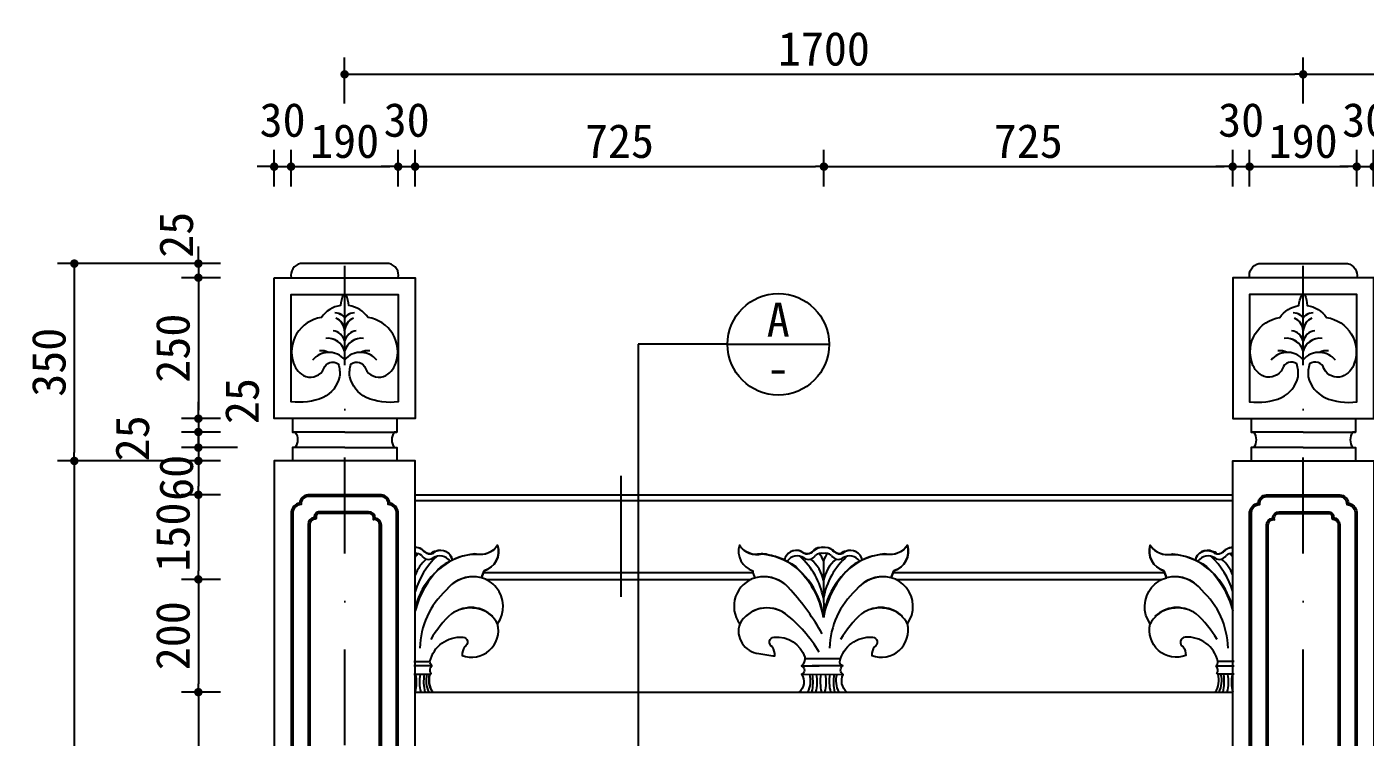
# Model space of a CAD drawing. Extents: x 100 to 5330, y 4380 to 7171.
# Drawn here: x 100 to 2473, y 5896 to 7156 of the extents above; entities that cross this region are included whole.
import ezdxf
from ezdxf.enums import TextEntityAlignment as Align

# ---------------------------------------------------------------- set-up
doc = ezdxf.new("R2010")
doc.units = 0
doc.header["$LTSCALE"] = 0.85
doc.header["$MEASUREMENT"] = 0
doc.header["$PDMODE"] = 3
doc.header["$PDSIZE"] = 15
doc.linetypes.add('DASHDOT', pattern=[1, 0.5, -0.25, 0, -0.25])
doc.layers.get('0').update_dxf_attribs({"color": 3, "linetype": 'CONTINUOUS'})
doc.layers.get('DEFPOINTS').update_dxf_attribs({"linetype": 'CONTINUOUS'})
for name, color, linetype in [('3', 3, 'CONTINUOUS'), ('4', 4, 'CONTINUOUS'), ('7', 7, 'CONTINUOUS'), ('DIM', 3, 'CONTINUOUS')]:
    doc.layers.add(name, color=color, linetype=linetype)
doc.styles.add('HZ', font='')
doc.styles.get("Standard").update_dxf_attribs({"font": 'ISOCP'})
doc.styles.get('HZ').set_extended_font_data('仿宋_GB2312')
doc.dimstyles.new('ISO-25_WS', dxfattribs={"dimscale": 10, "dimtxt": 2.5, "dimasz": 2.5, "dimexe": 1.25, "dimexo": 0.625, "dimtad": 1, "dimdec": 4, "dimtxsty": 'STANDARD', "dimcen": 2.5, "dimazin": 3, "dimtfac": 1, "dimtdec": 4, "dimtmove": 0, "dimatfit": 3, "dimtolj": 1, "dimtzin": 0})

# ---------------------------------------------------------------- blocks, each defined once
blk = doc.blocks.new('_DOT')
at = {"color": 0, "linetype": 'BYBLOCK'}
blk.add_line((-0.5, 0), (-1, 0), dxfattribs=at)
at = {"color": 0, "linetype": 'BYBLOCK', "const_width": 0.5}
blk.add_lwpolyline([(-0.25, 0, 1), (0.25, 0, 1)], format="xyb", close=True, dxfattribs=at)
blk = doc.blocks.new('*D53')
at = {"color": 0, "linetype": 'BYBLOCK'}
for p, q in [((26221.9, -22414.4), (26152.4, -22414.4)), ((26182.4, -22429.4), (26182.4, -23079.4)), ((26221.9, -23094.4), (26152.4, -23094.4))]:
    blk.add_line(p, q, dxfattribs=at)
at = {"layer": 'DEFPOINTS', "color": 0, "linetype": 'BYBLOCK'}
for p in [(26251.9, -22414.4), (26182.4, -23094.4), (26251.9, -23094.4)]:
    blk.add_point(p, dxfattribs=at)
at = {"color": 0, "linetype": 'BYBLOCK', "xscale": 15, "yscale": 15, "zscale": 15}
for p, rotation in [((26182.4, -22414.4), 90), ((26182.4, -23094.4), 270)]:
    blk.add_blockref('_DOT', p, dxfattribs=dict(at, rotation=rotation))
at = {"color": 0, "linetype": 'BYBLOCK', "insert": (26137.4, -22754.4), "char_height": 60, "attachment_point": 5, "rotation": 90, "style": 'HZ'}
blk.add_mtext('\\A1;680', dxfattribs=at)
blk = doc.blocks.new('*D54')
at = {"color": 0, "linetype": 'BYBLOCK'}
for p, q in [((26221.9, -22004.4), (25932.4, -22004.4)), ((25962.4, -22019.4), (25962.4, -23279.4)), ((26221.9, -23294.4), (25932.4, -23294.4))]:
    blk.add_line(p, q, dxfattribs=at)
at = {"layer": 'DEFPOINTS', "color": 0, "linetype": 'BYBLOCK'}
for p in [(26251.9, -22004.4), (25962.4, -23294.4), (26251.9, -23294.4)]:
    blk.add_point(p, dxfattribs=at)
at = {"color": 0, "linetype": 'BYBLOCK', "xscale": 15, "yscale": 15, "zscale": 15}
for p, rotation in [((25962.4, -22004.4), 90), ((25962.4, -23294.4), 270)]:
    blk.add_blockref('_DOT', p, dxfattribs=dict(at, rotation=rotation))
at = {"color": 0, "linetype": 'BYBLOCK', "insert": (25917.4, -22649.4), "char_height": 60, "attachment_point": 5, "rotation": 90, "style": 'HZ'}
blk.add_mtext('\\A1;1290', dxfattribs=at)
blk = doc.blocks.new('*D56')
at = {"color": 0, "linetype": 'BYBLOCK'}
for p, q in [((30186.6, -21385.8), (30186.6, -21288.8)), ((28156.8, -21318.8), (30171.6, -21318.8))]:
    blk.add_line(p, q, dxfattribs=at)
at = {"layer": 'DEFPOINTS', "color": 0, "linetype": 'BYBLOCK'}
for p in [(30186.6, -21318.8), (28141.8, -21400.6), (30186.6, -21415.8)]:
    blk.add_point(p, dxfattribs=at)
at = {"color": 0, "linetype": 'BYBLOCK', "xscale": 15, "yscale": 15, "zscale": 15, "rotation": 180}
blk.add_blockref('_DOT', (28141.8, -21318.8), dxfattribs=at)
at = {"color": 0, "linetype": 'BYBLOCK', "xscale": 15, "yscale": 15, "zscale": 15}
blk.add_blockref('_DOT', (30186.6, -21318.8), dxfattribs=at)
at = {"color": 0, "linetype": 'BYBLOCK', "insert": (29164.2, -21273.8), "char_height": 60, "attachment_point": 5, "style": 'HZ'}
blk.add_mtext('\\A1;2045', dxfattribs=at)
blk = doc.blocks.new('*D6')
at = {"color": 0, "linetype": 'BYBLOCK'}
for p, q in [((28236.8, -21517.6), (28236.8, -21452.5)), ((28266.8, -21517.6), (28266.8, -21452.5)), ((28221.8, -21482.5), (28206.8, -21482.5)), ((28236.8, -21482.5), (28266.8, -21482.5)), ((28236.8, -21482.5), (28266.8, -21482.5)), ((28281.8, -21482.5), (28296.8, -21482.5))]:
    blk.add_line(p, q, dxfattribs=at)
at = {"layer": 'DEFPOINTS', "color": 0, "linetype": 'BYBLOCK'}
for p in [(28266.8, -21482.5), (28236.8, -21547.6), (28266.8, -21547.6)]:
    blk.add_point(p, dxfattribs=at)
at = {"color": 0, "linetype": 'BYBLOCK', "xscale": 15, "yscale": 15, "zscale": 15}
blk.add_blockref('_DOT', (28236.8, -21482.5), dxfattribs=at)
at = {"color": 0, "linetype": 'BYBLOCK', "xscale": 15, "yscale": 15, "zscale": 15, "rotation": 180}
blk.add_blockref('_DOT', (28266.8, -21482.5), dxfattribs=at)
at = {"color": 0, "linetype": 'BYBLOCK', "insert": (28251.8, -21400), "char_height": 60, "attachment_point": 5, "style": 'HZ'}
blk.add_mtext('\\A1;30', dxfattribs=at)
blk = doc.blocks.new('*D8')
at = {"color": 0, "linetype": 'BYBLOCK'}
for p, q in [((28046.8, -21517.6), (28046.8, -21452.5)), ((28236.8, -21517.6), (28236.8, -21452.5)), ((28061.8, -21482.5), (28221.8, -21482.5))]:
    blk.add_line(p, q, dxfattribs=at)
at = {"layer": 'DEFPOINTS', "color": 0, "linetype": 'BYBLOCK'}
for p in [(28236.8, -21482.5), (28046.8, -21547.6), (28236.8, -21547.6)]:
    blk.add_point(p, dxfattribs=at)
at = {"color": 0, "linetype": 'BYBLOCK', "xscale": 15, "yscale": 15, "zscale": 15, "rotation": 180}
blk.add_blockref('_DOT', (28046.8, -21482.5), dxfattribs=at)
at = {"color": 0, "linetype": 'BYBLOCK', "xscale": 15, "yscale": 15, "zscale": 15}
blk.add_blockref('_DOT', (28236.8, -21482.5), dxfattribs=at)
at = {"color": 0, "linetype": 'BYBLOCK', "insert": (28141.8, -21437.5), "char_height": 60, "attachment_point": 5, "style": 'HZ'}
blk.add_mtext('\\A1;190', dxfattribs=at)
blk = doc.blocks.new('*D55')
at = {"color": 0, "linetype": 'BYBLOCK'}
for p, q in [((26441.8, -21370.6), (26441.8, -21288.8)), ((28141.8, -21370.6), (28141.8, -21288.8)), ((26456.8, -21318.8), (28126.8, -21318.8))]:
    blk.add_line(p, q, dxfattribs=at)
at = {"layer": 'DEFPOINTS', "color": 0, "linetype": 'BYBLOCK'}
for p in [(28141.8, -21318.8), (26441.8, -21400.6), (28141.8, -21400.6)]:
    blk.add_point(p, dxfattribs=at)
at = {"color": 0, "linetype": 'BYBLOCK', "xscale": 15, "yscale": 15, "zscale": 15, "rotation": 180}
blk.add_blockref('_DOT', (26441.8, -21318.8), dxfattribs=at)
at = {"color": 0, "linetype": 'BYBLOCK', "xscale": 15, "yscale": 15, "zscale": 15}
blk.add_blockref('_DOT', (28141.8, -21318.8), dxfattribs=at)
at = {"color": 0, "linetype": 'BYBLOCK', "insert": (27291.8, -21273.8), "char_height": 60, "attachment_point": 5, "style": 'HZ'}
blk.add_mtext('\\A1;1700', dxfattribs=at)
blk = doc.blocks.new('*D13')
at = {"color": 0, "linetype": 'BYBLOCK'}
for p, q in [((26566.8, -21517.6), (26566.8, -21452.5)), ((27291.8, -21517.6), (27291.8, -21452.5)), ((26581.8, -21482.5), (27276.8, -21482.5))]:
    blk.add_line(p, q, dxfattribs=at)
at = {"layer": 'DEFPOINTS', "color": 0, "linetype": 'BYBLOCK'}
for p in [(27291.8, -21482.5), (26566.8, -21547.6), (27291.8, -21547.6)]:
    blk.add_point(p, dxfattribs=at)
at = {"color": 0, "linetype": 'BYBLOCK', "xscale": 15, "yscale": 15, "zscale": 15, "rotation": 180}
blk.add_blockref('_DOT', (26566.8, -21482.5), dxfattribs=at)
at = {"color": 0, "linetype": 'BYBLOCK', "xscale": 15, "yscale": 15, "zscale": 15}
blk.add_blockref('_DOT', (27291.8, -21482.5), dxfattribs=at)
at = {"color": 0, "linetype": 'BYBLOCK', "insert": (26929.3, -21437.5), "char_height": 60, "attachment_point": 5, "style": 'HZ'}
blk.add_mtext('\\A1;725', dxfattribs=at)
blk = doc.blocks.new('*D20')
at = {"color": 0, "linetype": 'BYBLOCK'}
for p, q in [((26221.9, -21679.4), (26152.4, -21679.4)), ((26182.4, -21694.4), (26182.4, -21914.4)), ((26221.9, -21929.4), (26152.4, -21929.4))]:
    blk.add_line(p, q, dxfattribs=at)
at = {"layer": 'DEFPOINTS', "color": 0, "linetype": 'BYBLOCK'}
for p in [(26251.9, -21679.4), (26182.4, -21929.4), (26251.9, -21929.4)]:
    blk.add_point(p, dxfattribs=at)
at = {"color": 0, "linetype": 'BYBLOCK', "xscale": 15, "yscale": 15, "zscale": 15}
for p, rotation in [((26182.4, -21679.4), 90), ((26182.4, -21929.4), 270)]:
    blk.add_blockref('_DOT', p, dxfattribs=dict(at, rotation=rotation))
at = {"color": 0, "linetype": 'BYBLOCK', "insert": (26137.4, -21804.4), "char_height": 60, "attachment_point": 5, "rotation": 90, "style": 'HZ'}
blk.add_mtext('\\A1;250', dxfattribs=at)
blk = doc.blocks.new('*D21')
at = {"color": 0, "linetype": 'BYBLOCK'}
for p, q in [((26187.1, -21654.4), (25932.4, -21654.4)), ((25962.4, -21669.4), (25962.4, -21989.4)), ((26221.9, -22004.4), (25932.4, -22004.4))]:
    blk.add_line(p, q, dxfattribs=at)
at = {"layer": 'DEFPOINTS', "color": 0, "linetype": 'BYBLOCK'}
for p in [(26217.1, -21654.4), (25962.4, -22004.4), (26251.9, -22004.4)]:
    blk.add_point(p, dxfattribs=at)
at = {"color": 0, "linetype": 'BYBLOCK', "xscale": 15, "yscale": 15, "zscale": 15}
for p, rotation in [((25962.4, -21654.4), 90), ((25962.4, -22004.4), 270)]:
    blk.add_blockref('_DOT', p, dxfattribs=dict(at, rotation=rotation))
at = {"color": 0, "linetype": 'BYBLOCK', "insert": (25917.4, -21829.4), "char_height": 60, "attachment_point": 5, "rotation": 90, "style": 'HZ'}
blk.add_mtext('\\A1;350', dxfattribs=at)
blk = doc.blocks.new('*D18')
at = {"color": 0, "linetype": 'BYBLOCK'}
for p, q in [((26221.9, -22214.4), (26152.4, -22214.4)), ((26182.4, -22229.4), (26182.4, -22399.4)), ((26221.9, -22414.4), (26152.4, -22414.4))]:
    blk.add_line(p, q, dxfattribs=at)
at = {"layer": 'DEFPOINTS', "color": 0, "linetype": 'BYBLOCK'}
for p in [(26251.9, -22214.4), (26182.4, -22414.4), (26251.9, -22414.4)]:
    blk.add_point(p, dxfattribs=at)
at = {"color": 0, "linetype": 'BYBLOCK', "xscale": 15, "yscale": 15, "zscale": 15}
for p, rotation in [((26182.4, -22214.4), 90), ((26182.4, -22414.4), 270)]:
    blk.add_blockref('_DOT', p, dxfattribs=dict(at, rotation=rotation))
at = {"color": 0, "linetype": 'BYBLOCK', "insert": (26137.4, -22314.4), "char_height": 60, "attachment_point": 5, "rotation": 90, "style": 'HZ'}
blk.add_mtext('\\A1;200', dxfattribs=at)
blk = doc.blocks.new('*D15')
at = {"color": 0, "linetype": 'BYBLOCK'}
for p, q in [((26182.4, -21965.7), (26182.4, -21950.7)), ((26221.9, -21980.7), (26152.4, -21980.7)), ((26182.4, -21980.7), (26182.4, -22004.4)), ((26182.4, -21980.7), (26182.4, -22004.4)), ((26221.9, -22004.4), (26152.4, -22004.4)), ((26182.4, -22019.4), (26182.4, -22034.4))]:
    blk.add_line(p, q, dxfattribs=at)
at = {"layer": 'DEFPOINTS', "color": 0, "linetype": 'BYBLOCK'}
for p in [(26251.9, -21980.7), (26182.4, -22004.4), (26251.9, -22004.4)]:
    blk.add_point(p, dxfattribs=at)
at = {"color": 0, "linetype": 'BYBLOCK', "xscale": 15, "yscale": 15, "zscale": 15}
for p, rotation in [((26182.4, -21980.7), 270), ((26182.4, -22004.4), 90)]:
    blk.add_blockref('_DOT', p, dxfattribs=dict(at, rotation=rotation))
at = {"color": 0, "linetype": 'BYBLOCK', "insert": (26065.5, -21964.3), "char_height": 60, "attachment_point": 5, "rotation": 90, "style": 'HZ'}
blk.add_mtext('\\A1;25', dxfattribs=at)
blk = doc.blocks.new('*D14')
at = {"color": 0, "linetype": 'BYBLOCK'}
for p, q in [((26182.4, -21914.4), (26182.4, -21899.4)), ((26221.9, -21929.4), (26152.4, -21929.4)), ((26182.4, -21929.4), (26182.4, -21953.1)), ((26182.4, -21929.4), (26182.4, -21953.1)), ((26221.9, -21953.1), (26152.4, -21953.1)), ((26182.4, -21968.1), (26182.4, -21983.1))]:
    blk.add_line(p, q, dxfattribs=at)
at = {"layer": 'DEFPOINTS', "color": 0, "linetype": 'BYBLOCK'}
for p in [(26251.9, -21929.4), (26182.4, -21953.1), (26251.9, -21953.1)]:
    blk.add_point(p, dxfattribs=at)
at = {"color": 0, "linetype": 'BYBLOCK', "xscale": 15, "yscale": 15, "zscale": 15}
for p, rotation in [((26182.4, -21929.4), 270), ((26182.4, -21953.1), 90)]:
    blk.add_blockref('_DOT', p, dxfattribs=dict(at, rotation=rotation))
at = {"color": 0, "linetype": 'BYBLOCK', "insert": (26260.1, -21898.2), "char_height": 60, "attachment_point": 5, "rotation": 90, "style": 'HZ'}
blk.add_mtext('\\A1;25', dxfattribs=at)
blk = doc.blocks.new('*D16')
at = {"color": 0, "linetype": 'BYBLOCK'}
for p, q in [((26221.9, -22004.4), (26152.4, -22004.4)), ((26182.4, -22019.4), (26182.4, -22049.4)), ((26221.9, -22064.4), (26152.4, -22064.4))]:
    blk.add_line(p, q, dxfattribs=at)
at = {"layer": 'DEFPOINTS', "color": 0, "linetype": 'BYBLOCK'}
for p in [(26251.9, -22004.4), (26182.4, -22064.4), (26251.9, -22064.4)]:
    blk.add_point(p, dxfattribs=at)
at = {"color": 0, "linetype": 'BYBLOCK', "xscale": 15, "yscale": 15, "zscale": 15}
for p, rotation in [((26182.4, -22004.4), 90), ((26182.4, -22064.4), 270)]:
    blk.add_blockref('_DOT', p, dxfattribs=dict(at, rotation=rotation))
at = {"color": 0, "linetype": 'BYBLOCK', "insert": (26143.4, -22034.4), "char_height": 60, "attachment_point": 5, "rotation": 90, "style": 'HZ'}
blk.add_mtext('\\A1;60', dxfattribs=at)
blk = doc.blocks.new('*D17')
at = {"color": 0, "linetype": 'BYBLOCK'}
for p, q in [((26221.9, -22064.4), (26152.4, -22064.4)), ((26182.4, -22079.4), (26182.4, -22199.4)), ((26221.9, -22214.4), (26152.4, -22214.4))]:
    blk.add_line(p, q, dxfattribs=at)
at = {"layer": 'DEFPOINTS', "color": 0, "linetype": 'BYBLOCK'}
for p in [(26251.9, -22064.4), (26182.4, -22214.4), (26251.9, -22214.4)]:
    blk.add_point(p, dxfattribs=at)
at = {"color": 0, "linetype": 'BYBLOCK', "xscale": 15, "yscale": 15, "zscale": 15}
for p, rotation in [((26182.4, -22064.4), 90), ((26182.4, -22214.4), 270)]:
    blk.add_blockref('_DOT', p, dxfattribs=dict(at, rotation=rotation))
at = {"color": 0, "linetype": 'BYBLOCK', "insert": (26137.4, -22139.4), "char_height": 60, "attachment_point": 5, "rotation": 90, "style": 'HZ'}
blk.add_mtext('\\A1;150', dxfattribs=at)
blk = doc.blocks.new('*D10')
at = {"color": 0, "linetype": 'BYBLOCK'}
for p, q in [((26346.8, -21517.6), (26346.8, -21452.5)), ((26536.8, -21517.6), (26536.8, -21452.5)), ((26361.8, -21482.5), (26521.8, -21482.5))]:
    blk.add_line(p, q, dxfattribs=at)
at = {"layer": 'DEFPOINTS', "color": 0, "linetype": 'BYBLOCK'}
for p in [(26536.8, -21482.5), (26346.8, -21547.6), (26536.8, -21547.6)]:
    blk.add_point(p, dxfattribs=at)
at = {"color": 0, "linetype": 'BYBLOCK', "xscale": 15, "yscale": 15, "zscale": 15, "rotation": 180}
blk.add_blockref('_DOT', (26346.8, -21482.5), dxfattribs=at)
at = {"color": 0, "linetype": 'BYBLOCK', "xscale": 15, "yscale": 15, "zscale": 15}
blk.add_blockref('_DOT', (26536.8, -21482.5), dxfattribs=at)
at = {"color": 0, "linetype": 'BYBLOCK', "insert": (26441.8, -21437.5), "char_height": 60, "attachment_point": 5, "style": 'HZ'}
blk.add_mtext('\\A1;190', dxfattribs=at)
blk = doc.blocks.new('*D12')
at = {"color": 0, "linetype": 'BYBLOCK'}
for p, q in [((26316.8, -21517.6), (26316.8, -21452.5)), ((26346.8, -21517.6), (26346.8, -21452.5)), ((26301.8, -21482.5), (26286.8, -21482.5)), ((26316.8, -21482.5), (26346.8, -21482.5)), ((26316.8, -21482.5), (26346.8, -21482.5)), ((26361.8, -21482.5), (26376.8, -21482.5))]:
    blk.add_line(p, q, dxfattribs=at)
at = {"layer": 'DEFPOINTS', "color": 0, "linetype": 'BYBLOCK'}
for p in [(26346.8, -21482.5), (26316.8, -21547.6), (26346.8, -21547.6)]:
    blk.add_point(p, dxfattribs=at)
at = {"color": 0, "linetype": 'BYBLOCK', "xscale": 15, "yscale": 15, "zscale": 15}
blk.add_blockref('_DOT', (26316.8, -21482.5), dxfattribs=at)
at = {"color": 0, "linetype": 'BYBLOCK', "xscale": 15, "yscale": 15, "zscale": 15, "rotation": 180}
blk.add_blockref('_DOT', (26346.8, -21482.5), dxfattribs=at)
at = {"color": 0, "linetype": 'BYBLOCK', "insert": (26331.8, -21400), "char_height": 60, "attachment_point": 5, "style": 'HZ'}
blk.add_mtext('\\A1;30', dxfattribs=at)
blk = doc.blocks.new('*D19')
at = {"color": 0, "linetype": 'BYBLOCK'}
for p, q in [((26182.4, -21639.4), (26182.4, -21624.4)), ((26221.9, -21654.4), (26152.4, -21654.4)), ((26182.4, -21654.4), (26182.4, -21679.4)), ((26182.4, -21654.4), (26182.4, -21679.4)), ((26221.9, -21679.4), (26152.4, -21679.4)), ((26182.4, -21694.4), (26182.4, -21709.4))]:
    blk.add_line(p, q, dxfattribs=at)
at = {"layer": 'DEFPOINTS', "color": 0, "linetype": 'BYBLOCK'}
for p in [(26251.9, -21654.4), (26182.4, -21679.4), (26251.9, -21679.4)]:
    blk.add_point(p, dxfattribs=at)
at = {"color": 0, "linetype": 'BYBLOCK', "xscale": 15, "yscale": 15, "zscale": 15}
for p, rotation in [((26182.4, -21654.4), 270), ((26182.4, -21679.4), 90)]:
    blk.add_blockref('_DOT', p, dxfattribs=dict(at, rotation=rotation))
at = {"color": 0, "linetype": 'BYBLOCK', "insert": (26143.4, -21603.4), "char_height": 60, "attachment_point": 5, "rotation": 90, "style": 'HZ'}
blk.add_mtext('\\A1;25', dxfattribs=at)
blk = doc.blocks.new('*D11')
at = {"color": 0, "linetype": 'BYBLOCK'}
for p, q in [((26536.8, -21517.6), (26536.8, -21452.5)), ((26566.8, -21517.6), (26566.8, -21452.5)), ((26521.8, -21482.5), (26506.8, -21482.5)), ((26536.8, -21482.5), (26566.8, -21482.5)), ((26536.8, -21482.5), (26566.8, -21482.5)), ((26581.8, -21482.5), (26596.8, -21482.5))]:
    blk.add_line(p, q, dxfattribs=at)
at = {"layer": 'DEFPOINTS', "color": 0, "linetype": 'BYBLOCK'}
for p in [(26566.8, -21482.5), (26536.8, -21547.6), (26566.8, -21547.6)]:
    blk.add_point(p, dxfattribs=at)
at = {"color": 0, "linetype": 'BYBLOCK', "xscale": 15, "yscale": 15, "zscale": 15}
blk.add_blockref('_DOT', (26536.8, -21482.5), dxfattribs=at)
at = {"color": 0, "linetype": 'BYBLOCK', "xscale": 15, "yscale": 15, "zscale": 15, "rotation": 180}
blk.add_blockref('_DOT', (26566.8, -21482.5), dxfattribs=at)
at = {"color": 0, "linetype": 'BYBLOCK', "insert": (26551.8, -21400), "char_height": 60, "attachment_point": 5, "style": 'HZ'}
blk.add_mtext('\\A1;30', dxfattribs=at)
blk = doc.blocks.new('*D22')
at = {"color": 0, "linetype": 'BYBLOCK'}
for p, q in [((27291.8, -21517.6), (27291.8, -21452.5)), ((28016.8, -21517.6), (28016.8, -21452.5)), ((27306.8, -21482.5), (28001.8, -21482.5))]:
    blk.add_line(p, q, dxfattribs=at)
at = {"layer": 'DEFPOINTS', "color": 0, "linetype": 'BYBLOCK'}
for p in [(28016.8, -21482.5), (27291.8, -21547.6), (28016.8, -21547.6)]:
    blk.add_point(p, dxfattribs=at)
at = {"color": 0, "linetype": 'BYBLOCK', "xscale": 15, "yscale": 15, "zscale": 15, "rotation": 180}
blk.add_blockref('_DOT', (27291.8, -21482.5), dxfattribs=at)
at = {"color": 0, "linetype": 'BYBLOCK', "xscale": 15, "yscale": 15, "zscale": 15}
blk.add_blockref('_DOT', (28016.8, -21482.5), dxfattribs=at)
at = {"color": 0, "linetype": 'BYBLOCK', "insert": (27654.3, -21437.5), "char_height": 60, "attachment_point": 5, "style": 'HZ'}
blk.add_mtext('\\A1;725', dxfattribs=at)
blk = doc.blocks.new('*D7')
at = {"color": 0, "linetype": 'BYBLOCK'}
for p, q in [((28016.8, -21517.6), (28016.8, -21452.5)), ((28046.8, -21517.6), (28046.8, -21452.5)), ((28001.8, -21482.5), (27986.8, -21482.5)), ((28016.8, -21482.5), (28046.8, -21482.5)), ((28016.8, -21482.5), (28046.8, -21482.5)), ((28061.8, -21482.5), (28076.8, -21482.5))]:
    blk.add_line(p, q, dxfattribs=at)
at = {"layer": 'DEFPOINTS', "color": 0, "linetype": 'BYBLOCK'}
for p in [(28046.8, -21482.5), (28016.8, -21547.6), (28046.8, -21547.6)]:
    blk.add_point(p, dxfattribs=at)
at = {"color": 0, "linetype": 'BYBLOCK', "xscale": 15, "yscale": 15, "zscale": 15}
blk.add_blockref('_DOT', (28016.8, -21482.5), dxfattribs=at)
at = {"color": 0, "linetype": 'BYBLOCK', "xscale": 15, "yscale": 15, "zscale": 15, "rotation": 180}
blk.add_blockref('_DOT', (28046.8, -21482.5), dxfattribs=at)
at = {"color": 0, "linetype": 'BYBLOCK', "insert": (28031.8, -21400), "char_height": 60, "attachment_point": 5, "style": 'HZ'}
blk.add_mtext('\\A1;30', dxfattribs=at)

msp = doc.modelspace()

# ---------------------------------------------------------------- linework, layer by layer
at = {"layer": '3', "linetype": 'DASHDOT', "ltscale": 400}
for p, q in [((663.4, 5202), (663.4, 6793.6)), ((2363.4, 5202), (2363.4, 6797.4))]:
    msp.add_line(p, q, dxfattribs=at)
at = {"layer": '3'}
for p, q in [((663.4, 6437.6), (570.9, 6437.6)), ((663.4, 6437.6), (755.9, 6437.6)), ((2363.4, 6437.6), (2270.9, 6437.6)), ((2363.4, 6437.6), (2455.9, 6437.6)), ((663.4, 6410), (570.9, 6410)), ((663.4, 6410), (755.9, 6410)), ((2363.4, 6410), (2270.9, 6410)), ((2363.4, 6410), (2455.9, 6410)), ((788.4, 6326.3), (2238.4, 6326.3)), ((788.4, 6316.3), (2238.4, 6316.3)), ((814.6, 6176.3), (813.3, 6176.3)), ((868.5, 6176.3), (868.3, 6176.3)), ((909.3, 6188.3), (1388.8, 6188.3)), ((913.8, 6176.3), (1384.3, 6176.3)), ((1483.4, 6176.3), (1484.7, 6176.3)), ((1541.4, 6176.3), (1540.1, 6176.3)), ((1595.3, 6176.3), (1595.1, 6176.3)), ((1636.1, 6188.3), (2117.5, 6188.3)), ((1640.6, 6176.3), (2113, 6176.3)), ((2158.2, 6176.3), (2158.4, 6176.3)), ((2212.1, 6176.3), (2213.4, 6176.3)), ((818, 6023), (785.9, 6023)), ((1473.6, 6023), (1505.1, 6023)), ((1546.9, 6023), (1492.3, 6023)), ((2208.8, 6023), (2240.8, 6023))]:
    msp.add_line(p, q, dxfattribs=at)
for points in [[(758.4, 5296.3), (758.4, 6295.7, 0.321928), (743.5, 6311.7, 0.359303), (728.6, 6326.3), (598.1, 6326.3, 0.359303), (583.3, 6311.7, 0.321928), (568.4, 6295.7), (568.4, 5296.3)], [(755.4, 5296.3), (755.4, 6295.5, 0.360842), (740.5, 6309.1, 0.407047), (728.5, 6323.3), (598.3, 6323.3, 0.407047), (586.2, 6309.1, 0.360842), (571.4, 6295.5), (571.4, 5296.3)], [(2268.4, 5296.3), (2268.4, 6295.7, -0.321928), (2283.3, 6311.7, -0.359303), (2298.1, 6326.3), (2428.6, 6326.3, -0.359303), (2443.5, 6311.7, -0.321928), (2458.4, 6295.7), (2458.4, 5296.3)], [(2271.4, 5296.3), (2271.4, 6295.5, -0.360842), (2286.2, 6309.1, -0.407047), (2298.3, 6323.3), (2428.5, 6323.3, -0.407047), (2440.5, 6309.1, -0.360842), (2455.4, 6295.5), (2455.4, 5296.3)], [(728.4, 5296.3), (728.4, 6272.5, 0.380494), (717.7, 6285.1, 0.409413), (705.7, 6296.3), (619.3, 6296.3, 0.479583), (609.6, 6285.8, 0.376976), (598.4, 6273.8), (598.4, 5296.3)], [(725.4, 5296.3), (725.4, 6272.5, 0.474841), (714.3, 6282.1, 0.512998), (705.8, 6293.3), (619.2, 6293.3, 0.483816), (612.6, 6286.2, -0.431913), (609.9, 6282.8, 0.375566), (601.4, 6273.7), (601.4, 5296.3)], [(2298.4, 5296.3), (2298.4, 6272.5, -0.380494), (2309.1, 6285.1, -0.409413), (2321, 6296.3), (2407.5, 6296.3, -0.479583), (2417.1, 6285.8, -0.376976), (2428.4, 6273.8), (2428.4, 5296.3)], [(2301.4, 5296.3), (2301.4, 6272.5, -0.474841), (2312.4, 6282.1, -0.512998), (2321, 6293.3), (2407.6, 6293.3, -0.483816), (2414.1, 6286.2, 0.431913), (2416.8, 6282.8, -0.375566), (2425.4, 6273.7), (2425.4, 5296.3)]]:
    msp.add_lwpolyline(points, format="xyb", dxfattribs=at)
for centre, radius, start, end in [((648, 6630.2), 18.1, 31.5021, 81.0006), ((678.8, 6630.2), 18.1, 98.9994, 148.4979), ((2348, 6630.2), 18.1, 31.5021, 81.0006), ((2378.8, 6630.2), 18.1, 98.9994, 148.4979), ((636.8, 6615.5), 26.6, 3.7287, 65.202), ((689.9, 6615.5), 26.6, 114.798, 176.2713), ((2336.8, 6615.5), 26.6, 3.7287, 65.202), ((2389.9, 6615.5), 26.6, 114.798, 176.2713), ((633, 6572.4), 31.5, 15.5476, 95.9703), ((639.2, 6592.6), 24.9, 13.5329, 81.5401), ((687.5, 6592.6), 24.9, 98.4599, 166.4671), ((693.7, 6572.4), 31.5, 84.0297, 164.4524), ((2333, 6572.4), 31.5, 15.5476, 95.9703), ((2339.2, 6592.6), 24.9, 13.5329, 81.5401), ((2387.5, 6592.6), 24.9, 98.4599, 166.4671), ((2393.7, 6572.4), 31.5, 84.0297, 164.4524), ((635.3, 6541.8), 37, 40.637, 141.2407), ((691.5, 6541.8), 37, 38.7593, 139.363), ((2335.3, 6541.8), 37, 40.637, 141.2407), ((2391.5, 6541.8), 37, 38.7593, 139.363), ((788.2, 6202.1), 20.5, 54.3138, 89.5014), ((823.4, 6196.9), 39.6, 140.5009, 151.9517), ((1509.8, 6202.1), 20.5, 80.0731, 125.6862), ((1474.7, 6196.9), 39.6, 17.8054, 39.4991), ((1515, 6202.1), 20.5, 54.3138, 99.9269), ((1550.2, 6196.9), 39.6, 140.5009, 162.1946), ((2238.6, 6202.1), 20.5, 90.4986, 125.6862), ((2203.4, 6196.9), 39.6, 28.0483, 39.4991), ((918, 6117.6), 134.8, 132.2687, 164.1056), ((849.7, 6162.2), 65, 129.7899, 160.4569), ((916.4, 6093.9), 132, 117.8998, 165.9409), ((812, 6224.9), 13.3, 207.2409, 307.7335), ((832, 6195.9), 21.9, 34.5971, 122.5996), ((1381.6, 6093.9), 132, 6.7568, 62.1002), ((1466.1, 6195.9), 21.9, 57.4004, 145.4029), ((1380, 6117.6), 134.8, 10.8189, 47.7313), ((1486, 6224.9), 13.3, 232.2665, 332.7591), ((1448.4, 6162.2), 65, 10.0074, 50.2101), ((1643.2, 6093.9), 132, 117.8998, 173.2432), ((1644.8, 6117.6), 134.8, 132.2687, 169.1811), ((1576.5, 6162.2), 65, 129.7899, 169.9926), ((4301, 6191.3), 2788.6, 179.635, 181.5171), ((1538.8, 6224.9), 13.3, 207.2409, 307.7335), ((1558.8, 6195.9), 21.9, 34.5971, 122.5996), ((2110.3, 6093.9), 132, 14.0591, 62.1002), ((2194.8, 6195.9), 21.9, 57.4004, 145.4029), ((2108.8, 6117.6), 134.8, 15.8944, 47.7313), ((2214.7, 6224.9), 13.3, 232.2665, 332.7591), ((2177.1, 6162.2), 65, 19.5431, 50.2101), ((891.6, 6120.8), 60.2, 76.3232, 143.1962), ((1406.4, 6120.8), 60.2, 36.8038, 103.6768), ((1618.4, 6120.8), 60.2, 76.3232, 143.1962), ((2135.2, 6120.8), 60.2, 36.8038, 103.6768), ((939.3, 6051.2), 142.7, 132.2297, 178.6585), ((1147.4, 5876.6), 415.9, 29.2074, 42.383), ((1666.1, 6051.2), 142.7, 132.2297, 178.6585), ((2087.4, 6051.2), 142.7, 1.3415, 47.7703), ((886.7, 6065.2), 60.4, 49.1784, 124.0079), ((1412.5, 6069.8), 55.9, 54.4279, 150.2716), ((1613.5, 6065.2), 60.4, 49.1784, 124.0079), ((2140, 6065.2), 60.4, 55.9921, 130.8216), ((985.1, 5971), 195.7, 132.4842, 149.6851), ((1297.3, 5925.2), 240.8, 30.3848, 52.1411), ((1711.9, 5971), 195.7, 132.4842, 149.6851), ((2041.6, 5971), 195.7, 30.3149, 47.5158), ((717.5, 5994.7), 73.3, 345.4738, 10.345), ((869.2, 5994.7), 73.3, 169.655, 194.5262), ((889.6, 5995.1), 86.2, 171.4755, 192.5686), ((851.6, 5996.5), 43.8, 165.0417, 207.4576), ((1445.9, 5996.5), 43.8, 332.5424, 14.9583), ((1407.9, 5995.1), 86.2, 347.4314, 8.5245), ((1428.3, 5994.7), 73.3, 345.4738, 10.345), ((1580, 5994.7), 73.3, 169.655, 194.5262), ((1444.2, 5994.7), 73.3, 345.4738, 10.345), ((1596, 5994.7), 73.3, 169.655, 194.5262), ((1616.4, 5995.1), 86.2, 171.4755, 192.5686), ((1578.4, 5996.5), 43.8, 165.0417, 207.4576), ((2175.2, 5996.5), 43.8, 332.5424, 14.9583), ((2137.2, 5995.1), 86.2, 347.4314, 8.5245), ((2157.6, 5994.7), 73.3, 345.4738, 10.345), ((2309.3, 5994.7), 73.3, 169.655, 194.5262)]:
    msp.add_arc(centre, radius, start, end, dxfattribs=at)
at = {"layer": '4'}
for points in [[(538.4, 6711.3), (788.4, 6711.3), (788.4, 6461.3), (538.4, 6461.3)], [(2488.4, 6711.3), (2238.4, 6711.3), (2238.4, 6461.3), (2488.4, 6461.3)]]:
    msp.add_lwpolyline(points, close=True, dxfattribs=at)
for points in [[(788.4, 5296.3), (788.4, 6386.3), (538.4, 6386.3), (538.4, 5296.3)], [(2238.4, 5296.3), (2238.4, 6386.3), (2488.4, 6386.3), (2488.4, 5296.3)]]:
    msp.add_lwpolyline(points, dxfattribs=at)
at = {"layer": '7'}
for p, q in [((663.4, 6556.1), (663.4, 6658.2)), ((663.4, 6556.1), (663.4, 6658.2)), ((2363.4, 6556.1), (2363.4, 6658.2)), ((2363.4, 6556.1), (2363.4, 6658.2)), ((785.9, 6030.6), (814.7, 6030.7)), ((1479.4, 6036.2), (1543.1, 6036.2)), ((2240.8, 6030.6), (2212, 6030.7)), ((785.9, 6007.9), (814.4, 6007.9)), ((1473.4, 6007.9), (1547.2, 6007.7)), ((2240.8, 6007.9), (2212.4, 6007.9)), ((788.4, 5976.3), (2238.4, 5976.3))]:
    msp.add_line(p, q, dxfattribs=at)
for points in [[(758.4, 6711.3, 0.421295), (741.9, 6736.3), (663.4, 6736.3), (584.9, 6736.3, 0.421295), (568.4, 6711.3)], [(2268.4, 6711.3, -0.421295), (2284.9, 6736.3), (2363.4, 6736.3), (2441.9, 6736.3, -0.421295), (2458.4, 6711.3)], [(660.4, 6680.6, 0.082454), (656.2, 6661.8, 0.214246), (622, 6640.6, 0.47218), (572.8, 6559.4, 0.223316), (594.3, 6536.2, 0.374503), (626.6, 6550, -0.527025), (651.9, 6558.5, -0.102133), (654.4, 6535.6, -0.225042), (625, 6498.6, -0.135267), (568.4, 6491.3), (568.4, 6681.3), (663.4, 6681.3), (758.4, 6681.3), (758.4, 6491.3, -0.135267), (701.7, 6498.6, -0.225042), (672.4, 6535.6, -0.102133), (674.8, 6558.5, -0.527025), (700.2, 6550, 0.374503), (732.4, 6536.2, 0.223316), (754, 6559.4, 0.47218), (704.8, 6640.6, 0.211963), (670.9, 6661.7, 0.085949), (665.8, 6680.8)], [(2366.3, 6680.6, -0.082454), (2370.5, 6661.8, -0.214246), (2404.8, 6640.6, -0.47218), (2454, 6559.4, -0.223316), (2432.4, 6536.2, -0.374503), (2400.2, 6550, 0.527025), (2374.8, 6558.5, 0.102133), (2372.4, 6535.6, 0.225042), (2401.7, 6498.6, 0.135267), (2458.4, 6491.3), (2458.4, 6681.3), (2363.4, 6681.3), (2268.4, 6681.3), (2268.4, 6491.3, 0.135267), (2325, 6498.6, 0.225042), (2354.4, 6535.6, 0.102133), (2351.9, 6558.5, 0.527025), (2326.6, 6550, -0.374503), (2294.3, 6536.2, -0.223316), (2272.8, 6559.4, -0.47218), (2322, 6640.6, -0.211963), (2355.8, 6661.7, -0.085949), (2360.9, 6680.8)], [(570.9, 6461.3), (570.9, 6437.6), (575.8, 6437.6, -0.144738), (579.9, 6423.9, -0.146594), (575.7, 6410), (570.9, 6410), (570.9, 6386.3)], [(755.9, 6461.3), (755.9, 6437.6), (750.9, 6437.6, 0.144738), (746.9, 6423.9, 0.146594), (751, 6410), (755.9, 6410), (755.9, 6386.3)], [(2270.9, 6461.3), (2270.9, 6437.6), (2275.8, 6437.6, -0.144738), (2279.9, 6423.9, -0.146594), (2275.7, 6410), (2270.9, 6410), (2270.9, 6386.3)], [(2455.9, 6461.3), (2455.9, 6437.6), (2450.9, 6437.6, 0.144738), (2446.9, 6423.9, 0.146594), (2451, 6410), (2455.9, 6410), (2455.9, 6386.3)], [(819.6, 5976.3, -0.229629), (814.4, 6007.9), (816.7, 6009.5, -0.377148), (818, 6023, -0.182314), (814.7, 6030.7, -0.370914), (872.8, 6073.8, -0.775654), (876.1, 6056.9, 0.140771), (871.5, 6041.1, 0.598549), (934.7, 6097.3, 0.338563), (932.2, 6162, 0.151002), (905.8, 6179.3, -0.006174), (910.6, 6191.6, 0.414016), (934.7, 6237.1, -0.257335), (903.8, 6220.1, 0.13587), (854.6, 6210.5, 0.231444), (843.3, 6225.4, 0.231444), (824.6, 6225.6, 0.361394), (816.7, 6221.7, -0.225123), (798.9, 6230.3, 0.09216), (788.4, 6233.1, 0.09216)], [(934.7, 6237.1, -0.328484), (894.4, 6221.4, 0.124412), (834.7, 6199.2, 0.140328), (788.4, 6120.5, 0.140328)], [(934.7, 6237.1, -0.414016), (910.6, 6191.6, 0.006174), (905.8, 6179.3, 0.006174)], [(1553.9, 5976.3, -0.328402), (1547.2, 6007.7), (1547.2, 6007.7, -0.545507), (1546.9, 6023, -0.352613), (1541.5, 6030.7, -0.370914), (1599.6, 6073.8, -0.775654), (1602.9, 6056.9, 0.140771), (1598.3, 6041.1, 0.598549), (1661.5, 6097.3, 0.338563), (1659, 6162, 0.151002), (1632.6, 6179.3, -0.006174), (1637.4, 6191.6, 0.414016), (1661.5, 6237.1, -0.257335), (1630.6, 6220.1, 0.13587), (1581.4, 6210.5, 0.231444), (1570.1, 6225.4, 0.231444), (1551.4, 6225.6, 0.361394), (1543.5, 6221.7, -0.225123), (1525.7, 6230.3, 0.174977), (1505.6, 6232.3, 0.269341), (1494.6, 6226.9, -0.259228), (1484.3, 6221.6, -0.163067), (1471.7, 6226.3, 0.456171), (1443.4, 6210.5, 0.053378), (1417.1, 6219.2, 0.136605), (1392.8, 6220.2, -0.246844), (1363.4, 6237.1, 0.414016), (1387.5, 6191.6, 0.245483), (1392.2, 6179.3, 0.522579), (1364, 6097.5, 0.484398), (1397.7, 6045, 0.029008), (1426.5, 6040.6, 0.144836), (1421.9, 6056.9, -0.775654), (1425.2, 6073.8, -0.358252), (1479.3, 6038.1, -0.237153), (1473.6, 6023, -0.693919), (1473.4, 6007.9, -0.421157), (1468.9, 5976.3, -1.502117)], [(1363.4, 6237.1, 0.328484), (1403.7, 6221.4, -0.124412), (1463.3, 6199.2, -0.157908), (1512.1, 6109.4, -0.157908)], [(1661.5, 6237.1, -0.328484), (1621.2, 6221.4, 0.124412), (1561.5, 6199.2, 0.160328), (1512.4, 6107.9, 0.160328)], [(1661.5, 6237.1, -0.414016), (1637.4, 6191.6, 0.006174), (1632.6, 6179.3, 0.006174)], [(2207.2, 5976.3, 0.229629), (2212.4, 6007.9), (2210.1, 6009.5, 0.377148), (2208.8, 6023, 0.182314), (2212, 6030.7, 0.370914), (2153.9, 6073.8, 0.775654), (2150.6, 6056.9, -0.140771), (2155.2, 6041.1, -0.598549), (2092.1, 6097.3, -0.338563), (2094.6, 6162, -0.151002), (2120.9, 6179.3, 0.006174), (2116.2, 6191.6, -0.414016), (2092.1, 6237.1, 0.257335), (2122.9, 6220.1, -0.13587), (2172.1, 6210.5, -0.231444), (2183.4, 6225.4, -0.231444), (2202.1, 6225.6, -0.361394), (2210, 6221.7, 0.225123), (2227.9, 6230.3, -0.09216), (2238.4, 6233.1, -0.09216)], [(2092.1, 6237.1, 0.414016), (2116.2, 6191.6, -0.006174), (2120.9, 6179.3, -0.006174)], [(2092.1, 6237.1, 0.328484), (2132.4, 6221.4, -0.124412), (2192, 6199.2, -0.140328), (2238.4, 6120.5, -0.140328)]]:
    msp.add_lwpolyline(points, format="xyb", dxfattribs=at)
for centre, radius, start, end in [((663.4, 6675), 6.35, 67.3452, 117.5891), ((2363.4, 6675), 6.35, 62.4109, 112.6548), ((645.8, 6627.2), 21.7, 51.3902, 90.3705), ((680.9, 6627.2), 21.7, 89.6295, 128.6098), ((2345.8, 6627.2), 21.7, 51.3902, 90.3705), ((2380.9, 6627.2), 21.7, 89.6295, 128.6098), ((636.8, 6615.5), 26.6, 23.086, 52.2751), ((689.9, 6615.5), 26.6, 127.7249, 156.914), ((2336.8, 6615.5), 26.6, 23.086, 52.2751), ((2389.9, 6615.5), 26.6, 127.7249, 156.914), ((633, 6572.4), 31.5, 48.1638, 70.5209), ((639.2, 6592.6), 24.9, 13.5329, 47.5365), ((687.5, 6592.6), 24.9, 132.4635, 166.4671), ((693.7, 6572.4), 31.5, 109.4791, 131.8362), ((2333, 6572.4), 31.5, 48.1638, 70.5209), ((2339.2, 6592.6), 24.9, 13.5329, 47.5365), ((2387.5, 6592.6), 24.9, 132.4635, 166.4671), ((2393.7, 6572.4), 31.5, 109.4791, 131.8362), ((635.3, 6541.8), 37, 74.4004, 124.5498), ((620.9, 6549.2), 32.7, 65.0609, 94.1002), ((691.5, 6541.8), 37, 55.4502, 105.5996), ((705.8, 6549.2), 32.7, 85.8998, 114.9391), ((2335.3, 6541.8), 37, 74.4004, 124.5498), ((2320.9, 6549.2), 32.7, 65.0609, 94.1002), ((2391.5, 6541.8), 37, 55.4502, 105.5996), ((2405.8, 6549.2), 32.7, 85.8998, 114.9391), ((786, 6203.4), 29.7, 42.3006, 85.4718), ((814.9, 6235.3), 13.7, 239.9616, 315.0329), ((833.8, 6206.4), 21.3, 11.1581, 115.4087), ((1464.3, 6206.4), 21.3, 64.5913, 168.8419), ((1483.4, 6236.1), 14.4, 226.2581, 320.6692), ((1512.8, 6203.4), 29.7, 42.3006, 127.8569), ((1541.7, 6235.3), 13.7, 239.9616, 315.0329), ((1560.6, 6206.4), 21.3, 11.1581, 115.4087), ((2193, 6206.4), 21.3, 64.5913, 168.8419), ((2211.8, 6235.3), 13.7, 224.9671, 300.0384), ((2240.7, 6203.4), 29.7, 94.5282, 137.6994), ((891.6, 6120.8), 60.2, 90, 143.1962), ((1406.4, 6120.8), 60.2, 36.8038, 90), ((1618.4, 6120.8), 60.2, 90, 143.1962), ((2135.2, 6120.8), 60.2, 36.8038, 90), ((887.6, 6073.9), 52.5, 26.4289, 111.5445), ((1412.5, 6069.8), 55.9, 54.4279, 135.7933), ((1614.4, 6073.9), 52.5, 26.4289, 111.5445), ((2139.1, 6073.9), 52.5, 68.4555, 153.5711), ((849.5, 5997.4), 36.6, 163.4634, 215.1936), ((2177.3, 5997.4), 36.6, 324.8064, 16.5366)]:
    msp.add_arc(centre, radius, start, end, dxfattribs=at)
at = {"layer": 'DIM'}
for p, q in [((1184, 6593.1), (1184, 5060.5)), ((1342.5, 6593.1), (1184, 6593.1)), ((473.5, 6410), (406.5, 6410))]:
    msp.add_line(p, q, dxfattribs=at)
at = {"layer": 'DIM', "color": 1}
msp.add_line((1153.7, 6145.5), (1153.7, 6359.7), dxfattribs=at)
at = {"layer": 'DIM'}
msp.add_lwpolyline([(1342.5, 6593.1), (1522.5, 6593.1)], dxfattribs=at)
msp.add_circle((1432.5, 6593.1), 90, dxfattribs=at)

# ---------------------------------------------------------------- texts
at = {"layer": 'DIM', "style": 'HZ'}
for s, p in [('A', (1432.3, 6606.7)), ('-', (1432.1, 6520.7))]:
    msp.add_text(s, height=60, dxfattribs=at).set_placement(p, align=Align.CENTER)

# ---------------------------------------------------------------- dimensions: what is measured, and where the dimension line sits
at = {"layer": 'DIM'}
for base, p1, p2, override, picture, middle in [((2363.4, 7071.9), (663.4, 6990.1), (2363.4, 6990.1), {"dimscale": 30, "dimtxt": 2, "dimasz": 0.5, "dimexe": 1, "dimexo": 1, "dimgap": 0.5, "dimdec": 0, "dimtxsty": 'HZ', "dimblk1": 'DOT', "dimblk2": 'DOT', "dimsah": 1, "dimcen": 0, "dimtfac": 0.5}, '*D55', (1513.4, 7116.9)), ((4408.2, 7071.9), (2363.4, 6990.1), (4408.2, 6974.9), {"dimscale": 30, "dimtxt": 2, "dimasz": 0.5, "dimexe": 1, "dimexo": 1, "dimgap": 0.5, "dimdec": 0, "dimtxsty": 'HZ', "dimblk1": 'DOT', "dimblk2": 'DOT', "dimsah": 1, "dimcen": 0, "dimse1": 1, "dimtfac": 0.5}, '*D56', (3385.8, 7116.9)), ((568.4, 6908.2), (538.4, 6843.1), (568.4, 6843.1), {"dimscale": 30, "dimtxt": 2, "dimasz": 0.5, "dimexe": 1, "dimexo": 1, "dimgap": 0.5, "dimdec": 0, "dimtxsty": 'HZ', "dimblk1": 'DOT', "dimblk2": 'DOT', "dimsah": 1, "dimcen": 0, "dimtfac": 0.5}, '*D12', (553.4, 6990.7)), ((788.4, 6908.2), (758.4, 6843.1), (788.4, 6843.1), {"dimscale": 30, "dimtxt": 2, "dimasz": 0.5, "dimexe": 1, "dimexo": 1, "dimgap": 0.5, "dimdec": 0, "dimtxsty": 'HZ', "dimblk1": 'DOT', "dimblk2": 'DOT', "dimsah": 1, "dimcen": 0, "dimtfac": 0.5}, '*D11', (773.4, 6990.7)), ((2268.4, 6908.2), (2238.4, 6843.1), (2268.4, 6843.1), {"dimscale": 30, "dimtxt": 2, "dimasz": 0.5, "dimexe": 1, "dimexo": 1, "dimgap": 0.5, "dimdec": 0, "dimtxsty": 'HZ', "dimblk1": 'DOT', "dimblk2": 'DOT', "dimsah": 1, "dimcen": 0, "dimtfac": 0.5}, '*D7', (2253.4, 6990.7)), ((2488.4, 6908.2), (2458.4, 6843.1), (2488.4, 6843.1), {"dimscale": 30, "dimtxt": 2, "dimasz": 0.5, "dimexe": 1, "dimexo": 1, "dimgap": 0.5, "dimdec": 0, "dimtxsty": 'HZ', "dimblk1": 'DOT', "dimblk2": 'DOT', "dimsah": 1, "dimcen": 0, "dimtfac": 0.5}, '*D6', (2473.4, 6990.7)), ((758.4, 6908.2), (568.4, 6843.1), (758.4, 6843.1), {"dimscale": 30, "dimtxt": 2, "dimasz": 0.5, "dimexe": 1, "dimexo": 1, "dimgap": 0.5, "dimdec": 0, "dimtxsty": 'HZ', "dimblk1": 'DOT', "dimblk2": 'DOT', "dimsah": 1, "dimcen": 0, "dimtfac": 0.5}, '*D10', (663.4, 6953.2)), ((1513.4, 6908.2), (788.4, 6843.1), (1513.4, 6843.1), {"dimscale": 30, "dimtxt": 2, "dimasz": 0.5, "dimexe": 1, "dimexo": 1, "dimgap": 0.5, "dimdec": 0, "dimtxsty": 'HZ', "dimblk1": 'DOT', "dimblk2": 'DOT', "dimsah": 1, "dimcen": 0, "dimtfac": 0.5}, '*D13', (1150.9, 6953.2)), ((2238.4, 6908.2), (1513.4, 6843.1), (2238.4, 6843.1), {"dimscale": 30, "dimtxt": 2, "dimasz": 0.5, "dimexe": 1, "dimexo": 1, "dimgap": 0.5, "dimdec": 0, "dimtxsty": 'HZ', "dimblk1": 'DOT', "dimblk2": 'DOT', "dimsah": 1, "dimcen": 0, "dimtfac": 0.5}, '*D22', (1875.9, 6953.2)), ((2458.4, 6908.2), (2268.4, 6843.1), (2458.4, 6843.1), {"dimscale": 30, "dimtxt": 2, "dimasz": 0.5, "dimexe": 1, "dimexo": 1, "dimgap": 0.5, "dimdec": 0, "dimtxsty": 'HZ', "dimblk1": 'DOT', "dimblk2": 'DOT', "dimsah": 1, "dimcen": 0, "dimtfac": 0.5}, '*D8', (2363.4, 6953.2))]:
    dim = msp.add_linear_dim(base=base, p1=p1, p2=p2, dimstyle='ISO-25_WS', override=override, dxfattribs=at)
    dim.commit()
    dim.dimension.update_dxf_attribs({"geometry": picture, "text_midpoint": middle, "insert": (-25778.5, 28390.7)})
for base, p1, p2, picture, middle in [((403.9, 6711.3), (473.5, 6736.3), (473.5, 6711.3), '*D19', (364.9, 6787.2)), ((403.9, 6326.3), (473.5, 6386.3), (473.5, 6326.3), '*D16', (364.9, 6356.3))]:
    dim = msp.add_linear_dim(base=base, p1=p1, p2=p2, angle=90, dimstyle='ISO-25_WS', override={"dimscale": 30, "dimtxt": 2, "dimasz": 0.5, "dimexe": 1, "dimexo": 1, "dimgap": 0.5, "dimdec": 0, "dimtxsty": 'HZ', "dimblk1": 'DOT', "dimblk2": 'DOT', "dimsah": 1, "dimcen": 0, "dimtfac": 0.5}, dxfattribs=at)
    dim.commit()
    dim.dimension.update_dxf_attribs({"geometry": picture, "text_midpoint": middle, "dimtype": 128, "insert": (-25778.5, 28390.7)})
for base, p1, p2, picture, middle in [((183.9, 6386.3), (438.7, 6736.3), (473.5, 6386.3), '*D21', (138.9, 6561.3)), ((403.9, 6461.3), (473.5, 6711.3), (473.5, 6461.3), '*D20', (358.9, 6586.3)), ((183.9, 5096.3), (473.5, 6386.3), (473.5, 5096.3), '*D54', (138.9, 5741.3)), ((403.9, 6176.3), (473.5, 6326.3), (473.5, 6176.3), '*D17', (358.9, 6251.3)), ((403.9, 5976.3), (473.5, 6176.3), (473.5, 5976.3), '*D18', (358.9, 6076.3)), ((403.9, 5296.3), (473.5, 5976.3), (473.5, 5296.3), '*D53', (358.9, 5636.3))]:
    dim = msp.add_linear_dim(base=base, p1=p1, p2=p2, angle=90, dimstyle='ISO-25_WS', override={"dimscale": 30, "dimtxt": 2, "dimasz": 0.5, "dimexe": 1, "dimexo": 1, "dimgap": 0.5, "dimdec": 0, "dimtxsty": 'HZ', "dimblk1": 'DOT', "dimblk2": 'DOT', "dimsah": 1, "dimcen": 0, "dimtfac": 0.5}, dxfattribs=at)
    dim.commit()
    dim.dimension.update_dxf_attribs({"geometry": picture, "text_midpoint": middle, "insert": (-25778.5, 28390.7)})
for base, p1, p2, picture, middle in [((403.9, 6437.6), (473.5, 6461.3), (473.5, 6437.6), '*D14', (481.7, 6492.4)), ((403.9, 6386.3), (473.5, 6410), (473.5, 6386.3), '*D15', (287.1, 6426.4))]:
    dim = msp.add_linear_dim(base=base, p1=p1, p2=p2, angle=90, text='25', dimstyle='ISO-25_WS', override={"dimscale": 30, "dimtxt": 2, "dimasz": 0.5, "dimexe": 1, "dimexo": 1, "dimgap": 0.5, "dimdec": 0, "dimtxsty": 'HZ', "dimblk1": 'DOT', "dimblk2": 'DOT', "dimsah": 1, "dimcen": 0, "dimtfac": 0.5}, dxfattribs=at)
    dim.commit()
    dim.dimension.update_dxf_attribs({"geometry": picture, "text_midpoint": middle, "dimtype": 128, "insert": (-25778.5, 28390.7)})

doc.saveas('drawing.dxf')
